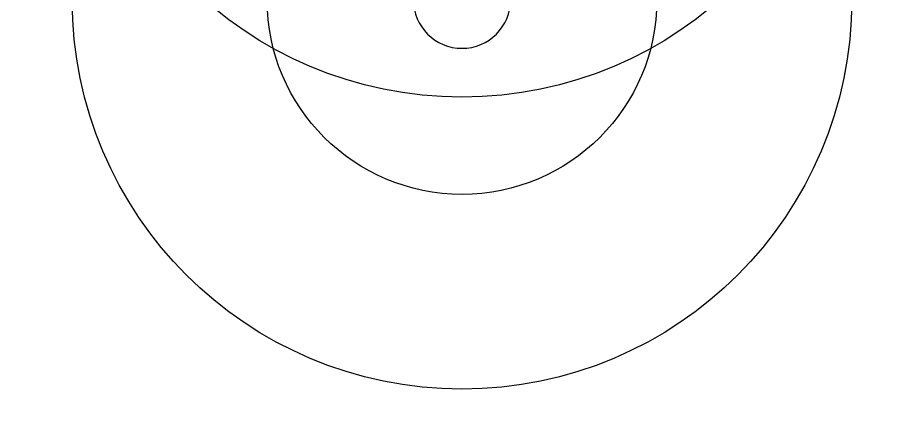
# Model space of a CAD drawing. Extents: x -60 to 60, y 140 to 264.
# Drawn here: x -4.56 to 4.56, y 190.16 to 194.32 of the extents above; entities that cross this region are included whole.
import ezdxf

# ---------------------------------------------------------------- set-up
doc = ezdxf.new("R2010")
doc.units = 0
doc.layers.add('Cut051011', color=7, linetype='CONTINUOUS')

msp = doc.modelspace()

# ---------------------------------------------------------------- linework, layer by layer
at = {"layer": 'Cut051011'}
for centre, radius in [((0, 203.5), 60), ((0, 203.5), 60), ((0, 200.5), 60), ((0, 200.5), 60), ((0, 197.5), 4), ((0, 197.5), 4), ((0, 197.5), 4), ((0, 197.5), 4), ((0, 194.5), 4), ((0, 194.5), 4), ((0, 194.5), 2), ((0, 194.5), 2), ((0, 194.5), 2), ((0, 194.5), 2)]:
    msp.add_circle(centre, radius, dxfattribs=at)
for centre, radius, start, end in [((-0.4, 194.5, 542.958), 0.9909, 0, 0), ((-0.4, 194.5, 542.958), 0.9909, 0, 0), ((0.4, 194.5, 542.958), 0.89888, 180, 180), ((0.4, 194.5, 542.958), 0.89888, 180, 180), ((0, 194.5, 600), 0.74148, 180, 180), ((0, 194.5, 600), 0.74148, 180, 180), ((0, 194.5, 543.153), 0.49888, 180, 0), ((0, 194.5, 543.153), 0.49888, 180, 0)]:
    msp.add_arc(centre, radius, start, end, dxfattribs=at)

doc.saveas('drawing.dxf')
